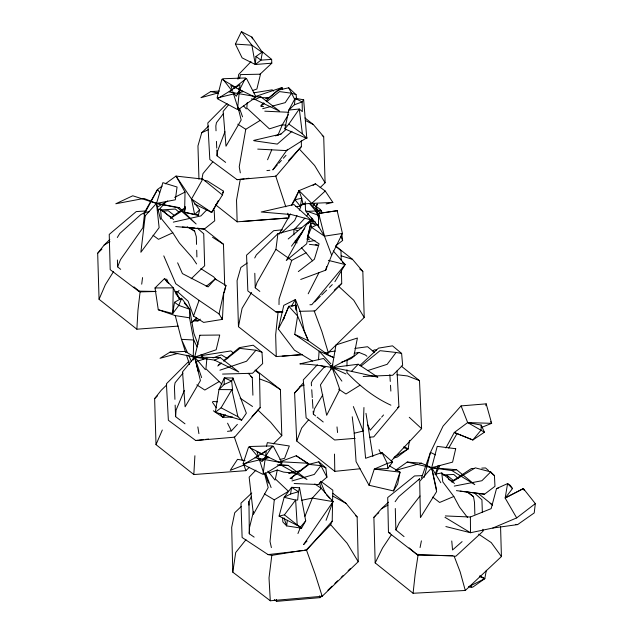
<?xml version="1.0" encoding="UTF-8"?>
<svg xmlns="http://www.w3.org/2000/svg" width="633" height="633" viewBox="0 0 633 633"><rect width="100%" height="100%" fill="white"/><g stroke="black" fill="none" stroke-linecap="round" stroke-linejoin="round"><path stroke-width="0.95" d="M293.902 234.796L293.91 229.312L277.919 233.664L256.294 254.957L254.743 257.979M346.971 369.799L346.955 372.639C359.584 385.908 374.166 397.556 390.909 405.183M346.995 366.009L347.034 360.335L351.204 358.555L358.919 352.399L365.376 355.002L366.911 356.229M481.167 425.075L484.419 432.204L472.851 439.998L454.28 432.489L467.668 422.583L481.167 425.075L481.135 430.021L472.851 439.998L454.28 432.489L445.861 447.958M279.011 304.623L279.066 299.077L291.718 260.4L306.032 252.804L312.552 260.851M318.439 226.899L318.692 213.432L337.555 210.647L318.692 213.432L324.476 236.172L331.66 255.265L325.734 270.164L300.707 279.462M304.457 550.109L306.38 549.8L330.632 524.67L332.214 521.133L332.808 490.164L320.939 481.397M156.454 205.211L156.501 203.296L160.505 219.414M194.347 203.905L211.699 212.451L222.412 194.94L202.766 179.092L176.029 176.085L185.034 192.052L184.599 212.292L194.64 214.603L198.414 215.188L199.601 209.847L191.522 199.015L176.029 176.085L165.26 183.863M193.152 360.106L193.714 339.992L189.568 317.806L189.773 309.315L184.243 302.978M224.153 384.492L224.351 377.861L232.944 378.02L246.364 413.183L241.624 420.17L215.323 412.273L218.971 389.572L224.351 377.861L231.646 381.098L232.62 390.181L231.82 389.651L218.971 389.572L224.153 384.492L231.646 381.098L232.944 378.02L232.984 379.966M363.943 407.525L363.136 431.049L365.589 458.292L381.968 452.611L392.587 462.058L387.8 468.555L374.285 469.085L369.047 485.258L393.504 490.931L397.659 484.047L400.032 472.155L389.311 465.761M321.374 213.606L321.493 210.694L305.913 211.438L318.913 226.923M178.095 326.106L136.87 329.2L137.939 310.407L140.099 291.876L133.982 286.891M249.37 467.225L245.849 470.659L193.825 474.552L194.901 455.76M318.518 359.766L319.103 351.117L294.741 334.366L297.605 316.049L295.88 305.122L288.814 306.285L283.07 319.926L278.314 328.994L294.408 350.136L312.457 361.079M184.994 423.817L175.618 416.649L176.069 410.129L184.345 390.45M271.802 63.181L255.313 64.503L255.977 56.448L262.458 51.835L271.636 59.391L271.802 63.181L259.688 74.559M330.853 369.569L331.186 365.668L333.045 365.043M247.274 102.554L246.807 108.021L269.413 128.871L282.358 124.748L286.251 125.35M206.936 358.136L205.931 368.778L221.961 384.207M185.176 206.421L184.599 212.292L198.414 215.188M296.719 473.476L283.56 472.083L277.262 470.018L275.41 478.983L288.482 491.319L274.287 499.848L270.014 541.476L271.383 547.6M282.896 311.934L278.061 312.243L275.648 334.865L276.273 356.569L301.783 354.615M500.561 526.506L501.423 556.565L465.287 590.47L413.08 593.263L415.161 574.202L418.033 555.315L388.456 532.4L387.705 497.546L414.552 475.937L422.401 475.644M294.408 104.754L295.144 98.313L303.658 99.769L306.799 138.398L284.842 128.903L288.83 110.055L295.144 98.313L302.123 101.937L302.337 111.614L299.29 109.018L288.83 110.055L294.408 104.754L302.123 101.937L303.658 99.769M149.388 211.612L144.688 212.585L142.892 227.753L120.515 259.625L117.619 266.865L120.689 269.341M505.292 497.855L523.38 488.581L535.32 503.607L534.212 512.936L517.644 524.583L492.798 528.041L470.501 532.733L445.877 526.561M287.335 520.342L286.662 525.904L301.553 528.183L305.699 520.848L299.536 487.75L291.599 487.315L284.17 497.324L279.106 516.093L300.485 527.067L305.699 520.848M225.641 162.38L217.056 155.821L217.673 150.844L224.952 131.751M302.534 550.417L271.81 555.363L269.017 577.889L270.291 600.764L322.181 596.278L358.238 561.708L357.147 516.916L346.116 503.457L332.95 493.416M259.839 291.417L255.241 287.801L257.053 282.468L275.925 249.331L277.919 233.664M141.705 284.177L142.56 277.594M270.291 600.764L232.778 572.153L235.713 552.49L245.992 539.648M174.479 302.289L178.815 305.407L189.773 309.315L181.639 298.285L174.479 302.289L172.754 313.517L158.282 309.751L155.014 287.952L164.548 278.528L173.252 287.857L179.661 299.583M237.961 79.228L238.704 74.449L251 61.654M290.563 494.017L291.599 487.315L298.467 491.77L297.66 500.038L295.627 500.046L284.17 497.324L290.563 494.017L298.467 491.77L299.536 487.75M393.663 458.023L397.279 457.058L408.166 448.852L409.496 440.433M485.867 405.729L486.176 403.854L461.093 405.903L443.045 426.144L430.48 452.381L421.467 477.994M259.878 120.579L245.762 129.306L239.227 166.796L240.326 172.849M244.18 178.846L240.279 179.337L236.528 200.131L237.153 221.827L289.154 217.855M469.172 586.957L472.732 587.155L484.775 578.665L486.35 570.286M201.824 179.4L202.964 173.608L212.791 161.819M276.273 356.569L238.459 326.691L242.083 308.35L251.618 292.47M420.067 547.561L421.404 540.867M315.63 415.944L313.351 414.124L314.459 408.878L322.814 394.81M177.2 291.417L188.128 301.205L193.508 316.049L203.636 322.411L222.42 319.388L219.026 313.936L223.758 292.755L225.941 285.459L215.212 278.947L206.184 286.369M278.314 328.994L283.782 305.367L295.429 299.528L300.2 311.42L304.149 330.489L308.334 340.728L328.717 355.311L333.9 357.629M239.559 78.413L240.445 74.607L260.495 74.196L256.879 89.024L252.393 90.582M225.941 285.459L224.335 292.288L223.758 292.755L222.42 319.388L222.064 317.457M298.317 271.604L314.379 259.277L319.095 243.792L307.606 236.481L310.827 223.188L317.434 224.644L324.476 236.172L342.437 233.427L337.144 210.552M253.477 511.575L249.434 527.835L249.339 533.801L254.149 537.132M266.438 446.312L267.371 442.625L289.336 445.98L284.589 458.347L279.881 459.487M325.734 270.164L326.652 266.525M424.165 477.417L430.48 452.381L435.599 454.898M492.798 528.041L516.678 517.913L505.174 498.084L512.477 488.597L510.325 485.408L507.571 483.604L496.525 488.589L491.153 508.631L470.398 517.011L445.371 515.935M208.661 125.943L201.737 132.732L197.955 145.899L198.96 179.218M222.412 194.94L223.568 191.206L207.284 180.896L204.372 180.611M435.156 474.837L438.083 465.666M213.353 410.793L222.998 417.361L223.932 414.575M393.504 490.931L400.032 472.155L374.285 469.085L387.277 463.451L392.587 462.058M193.508 316.049L199.063 300.366L175.768 283.726L163.797 255.882M316.318 206.667L317.26 204L316.223 206.651M326.074 520.302L333.037 501.621L321.2 488.288L314.783 483.992M360.122 468.76L334.794 471.356L296.719 441.019L301.719 427.948L308.722 419.671M311.729 218.156L306.673 243.808L286.282 260.527L306.095 225.237L311.04 219.928L315.337 221.954M181.639 298.285L178.815 305.407L172.754 313.517L173.252 287.857L155.014 287.952M297.937 533.54L300.525 527.178M304.956 516.275L312.346 498.092L321.2 488.288L319.412 482.702M267.561 159.761L271.731 149.886M277.8 135.525L282.358 124.748L288.339 114.589M136.87 329.2L99.057 299.29L105.371 284.652L113.592 271.502M193.825 474.552L156.011 444.643L162.325 430.005M307.606 236.481L311.571 227.366L310.827 223.188M435.987 474.149L439.816 465.342M296.98 215.394L294.677 220.561L281.424 232.991M299.282 210.219L300.817 206.777M404.052 536.61L395.862 529.876L399.407 522.502L419.988 495.995M235.389 44.096L241.41 31.65L251.926 37.094L262.655 52.721L262.458 51.835L260.946 60.135L255.313 64.503L242.123 57.872L235.389 44.096L251.879 45.172L262.655 52.721M248.967 505.15L248.935 501.478L251.451 496.304M331.66 255.265L342.437 233.427M413.08 593.263L375.187 562.903L382.53 548.051L391.566 534.458M291.671 205.037L299.021 190.644L315.479 183.823L325.227 191.031L332.863 202.41L326.137 203.953M308.184 293.783L318.897 272.815M418.975 480.186L419.742 478.69L398.703 496.707L395.127 501.708M311.863 218.163L310.977 219.841L312.837 219.311M315.424 211.43L316.318 209.745L318.439 211.248M144.775 213.226L157.562 189.417L162.175 186.078M218.345 200.55L211.699 212.451L191.522 199.015L202.766 179.092M222.618 192.907L223.568 191.206M279.034 234.297L290.515 213.883M143.58 214.049L157.562 189.417L159.666 192.527M448.71 448.109L456.971 433.676M215.323 412.273L221.083 407.802L231.82 389.651L237.905 416.672L241.624 420.17M334.897 281.709L345.135 264.539L333.235 250.897M291.734 205.179L295.01 199.759L299.021 190.644L311.705 203.415L332.863 202.41M284.549 317.473L283.07 319.926L288.814 306.285L297.605 316.049L308.334 340.728L294.741 334.366M291.473 306.055L295.429 299.528L296.117 310.225M117.311 237.51L119.779 233.474L140.827 214.563L144.688 212.585M306.815 215.869L308.382 213.479M313.58 205.496L314.625 203.897M265.987 100.845L277.539 90.29L288.711 87.789L291.536 93.217L285.206 102.641L272.055 106.186M331.692 500.228L333.037 501.621L303.642 544.538L306.989 541.001M284.842 128.903L288.854 124.076L299.29 109.018L302.384 133.785L306.799 138.398M294.978 242.969L302.788 231.781M309.482 222.199L311.151 219.801L288.189 238.989M287.493 149.317L272.768 169.913L277.396 164.809M291.489 246.166L304.789 228.331M308.263 223.678L311.151 219.801M312.061 218.393L310.977 219.841L312.781 219.247M363.176 376.461L392.689 375.258L402.651 365.288L401.615 353.428L396.1 352.462L387.167 364.315L367.765 370.558M290.507 478.342L307.773 464.59L318.834 461.813L320.907 465.643L314.3 474.426L291.948 480.953M279.106 516.093L284.415 514.858L295.627 500.046L297.194 524.923L300.485 527.067M223.607 113.394L216.446 122.675L215.837 125.975L216.035 130.794M431.912 468.721L433.083 467.209M99.057 299.29L97.68 253.271L104.184 245.011L109.802 239.519M156.011 444.643L154.634 398.624L161.146 390.371L166.764 384.872M228.624 104.682L223.156 111.368L225.997 146.223L241.173 119.969L237.897 106.835M183.04 373.051L175.064 382.775L174.423 386.842L174.922 399.344M296.719 441.019L294.614 392.99L303.262 382.997M342.255 261.888L345.135 264.539L311.855 304.663L309.917 304.774M397.033 370.906L398.917 406.829L373.747 436.865L369.838 437.174M222.547 374.079L252.543 373.256L262.679 363.571L261.983 352.264L255.922 350.239L246.522 361.253L219.912 370.186M301.308 140.755L301.419 146.563L276.012 176.196L237.106 179.669L209.824 159.484L207.822 122.937L227.033 103.567M254.988 370.218L259.506 373.834L260.155 407.66L234.645 437.174L195.708 440.505L168.37 420.28L166.424 383.772L189.101 361.063M380.378 418.603L370.258 430.179L367.409 424.434M381.636 417.155L383.535 414.979M251.768 493.02L240.983 503.164L242.115 537.488L268.083 554.603L306.625 550.204L332.214 521.133M375.187 562.903L373.881 517.335L381.406 508.805L388.472 502.151M324.231 367.108L312.623 380.164L311.294 382.902L311.483 385.829M288.64 160.513L301.419 146.563M215.212 278.947L208.091 286.899L182.431 273.606L177.636 262.822M158.97 209.705L165.996 201.88L167.721 200.985M278.718 163.354L281.369 160.442M283.347 158.25L285.997 155.338M227.484 431.342L231.401 430.899L237.375 424.363M251.942 416.554L260.155 407.66M317.355 364.79L303.294 379.887L306.127 417.812L334.635 439.998L355.168 438.353M326.731 354.725L329.413 351.853L335.284 351.062M294.313 229.447L304.964 218.092M294.614 392.99L300.026 387.238M391.162 461.03L421.602 428.66L419.489 380.631L401.219 366.072M351.481 371.286L358.199 364.244L377.822 377.173C352.09 371.698 326.256 364.782 299.86 363.88L323.518 358.492L332.119 367.551L339.771 389.469L326.675 415.295L320.44 384.896L332.119 367.551L335.957 344.961L357.408 338.022L353.918 355.999L332.119 367.551L358.199 364.244M255.914 470.145L249.149 477.171L253.39 514.384L268.178 487.584L264.475 473.326M206.698 209.934L200.914 215.916L173.331 222.136M341.432 270.908L341.717 283.434L315.123 310.938L299.417 311.317M460.175 491.168L484.554 494.175L494.974 486.318L494.428 475.605L490.717 471.909L481.911 480.724L454.265 486.089M220.213 413.373L222.998 417.361L225.625 414.781M314.672 301.901L320.314 296.363M321.722 294.978L326.652 290.136M329.476 287.366L332.293 284.605M320.163 187.59L325.093 182.771L323.708 136.72L313.367 124.582L304.971 117.952M324.349 352.89L328.274 352.589L364.212 317.505L362.828 271.454L352.478 259.316L335.704 246.055M97.68 253.271L101.905 249.149M191.712 322.545L196.649 317.742M154.634 398.624L157.451 395.878M273.345 443.883L281.804 435.654L280.427 389.627L255.732 370.099M179.099 290.452L177.675 291.821L174.74 291.773M191.166 278.789L204.657 265.757L203.731 233.751L197.187 228.046M334.24 290.223L341.717 283.434M241.141 506.574L234.748 512.73L231.686 527.36L232.778 572.153M274.271 599.554L276.629 601.35L320.163 597.623L322.26 595.598M327.862 590.209L332.064 586.166M334.857 583.476L337.658 580.778M341.155 577.407L343.26 575.389M348.158 570.673L350.255 568.648M199.601 209.847L194.64 214.603L191.522 199.015M325.227 191.031L311.705 203.415L302.946 203.913L300.366 206.326L295.587 206.524M373.881 517.335L376.01 515.341M377.426 514.012L378.843 512.683M359.734 365.645L378.534 348.126L392.507 345.84L401.615 353.428M260.931 105.466L263.819 102.831M275.474 135.873L280.997 134.046L286.092 129.425M462.09 541.626L452.548 549.974L451.764 540.978M291.971 131.284L277.294 144.102L253.92 140.732M316.144 484.459L318.28 484.53L326.929 477.179L325.845 467.874L318.834 461.813M218.322 365.138L220.569 363.263M223.568 360.763L239.329 347.644L253.2 345.214L261.983 352.264M307.456 237.707L308.959 236.465M361.095 366.04L380.053 350.674L396.1 352.462M175.76 226.551L204.285 229.099L214.714 220.814L214.152 209.966M217.744 366.001L221.566 362.962M223.853 361.142L239.875 348.387L255.922 350.239M261.239 105.956L264.285 103.559M266.564 101.763L279.501 91.587L291.536 93.217L296.07 94.673L296.703 99.246M380.536 453.734L381.968 452.611L387.277 463.451L387.8 468.555M336.036 245.58L342.635 240.453L341.796 234.186M265.646 98.352L268.511 97.925L281.946 87.544L282.674 89.348M516.678 517.913L535.32 503.607M290.626 478.445L309.023 464.408L320.907 465.643L325.845 467.874M197.441 318.7L193.097 320.986L198.026 320.884L200.337 319.159M451.907 470.564L474.797 484.641L456.567 469.718L451.907 470.564L431.682 467.732L421.396 463.206L407.233 462.058L395.364 470.43L417.677 464.242M237.328 94.182L240.097 92.236M247.218 263.004L240.856 267.466L237.074 280.641L238.459 326.691M170.372 217.926L185.493 207.379M307.116 238.863L309.529 237.201M451.622 481.602L471.379 468.547L474.204 468.428M170.617 218.306L185.303 208.835M313.026 185.406L315.479 183.823M307.005 137.622L286.512 150.591L257.726 149.103M219.311 91.105L210.734 91.571L200.946 97.688L218.559 92.806M360.011 385.22L345.958 393.995L338.639 389.145M232.469 89.443L217.459 98.78L237.478 109.533L239.978 84.775L234.139 88.406M157.625 207.023L165.996 201.88M170.111 352.083L194.687 357.115L220.157 357.574L238.799 371.982L214.524 360.122L194.687 357.131L185.224 351.394L170.111 352.083L160.046 358.294L177.762 353.436M262.56 460.452L266.857 457.833M451.82 482.069L475.288 467.842L490.717 471.909M219.058 381.628L204.815 390.047L196.831 384.888M394.296 457.05L408.166 448.852L403.925 446.597M258.596 455.713L243.365 464.582L263.043 474.402L266.208 451.282L261.128 454.241M104.184 245.011L109.944 241.719M381.406 508.805L387.974 505.094M397.548 407.549L398.917 406.829M174.645 197.409L185.034 192.052M469.156 586.475L484.775 578.665L479.814 575.721M201.737 132.732L208.415 129.63M317.434 224.644L311.571 227.366L324.476 236.172M255.099 99.476L260.875 96.825L279.572 111.155L255.099 99.476L251.333 98.906M196.602 263.945L192.551 257.916L179.329 242.953L172.785 232.762L158.487 239.321L153.028 235.27M372.251 350.919L374.673 349.812L376.603 349.954M214.524 360.122L220.157 357.574M278.552 462.501L280.269 461.726L307.86 463.245L309.323 464.567M467.589 517.588L459.542 507.12L453.829 496.478L439.626 502.475L432.695 497.103M290.642 472.653L293.261 471.569L288.711 473.223M481.721 427.37L491.651 423.342L486.176 403.854M244.924 464.677L230.206 470.39L237.533 459.321L245.058 460.705M281.155 461.394L296.22 455.76L307.86 463.245L309.165 464.63M213.02 357.914L221.289 354.852L227.833 358.729M268.922 472.978L277.262 470.018M299.9 386.589L304.18 385.07M253.841 97.039L281.946 87.544L282.524 89.356M341.44 362.218L347.034 360.335M197.567 361.182L205.994 358.444M292.066 306.182L295.88 305.122L296.141 309.727M419.537 463.72L421.396 463.206M262.663 108.718L270.18 106.692M234.764 93.684L217.056 97.996L221.859 79.283L236.338 87.686M237.557 93.004L243.151 91.643L238.894 89.174M369.047 485.258L356.07 461.615L354.211 433.225L363.136 431.049L353.349 406.568M260.733 459.59L242.993 463.87L248.595 446.977L261.437 453.592M262.6 459.139L269.136 457.564L264.855 455.356M253.88 140.376L280.997 134.046M496.525 488.589L498.361 488.162M289.067 473.08L301.34 470.501M157.839 209.855L160.663 209.27L173.537 219.477M301.45 500.315L312.346 498.092L333.037 501.621M354.227 353.341L358.919 352.399M308.342 241.766L315.036 240.429M301.324 204.855L305.146 204.174M435.211 474.101L441.747 472.97L454.478 483.462M253.841 92.814L272.135 89.831L273.646 91.033M201.911 355.548L230.863 350.927L233.126 352.739M354.852 348.435L367.567 346.726L374.372 352.304M246.126 178.601L249.046 178.237M198.825 440.212L203.699 439.619M205.654 439.381L208.581 439.025M266.897 170.609L269.832 170.261M237.106 179.669L240.279 179.337M282.413 229.795L273.701 230.697L246.569 255.162L247.843 290.943L275.861 311.895L278.061 312.243M295.002 228.497L301.775 227.793M172.785 232.762L161.265 218.52L160.663 209.27L162.934 211.208L168.18 210.694L174.407 215.513M195.708 440.505L198.042 440.283M243.04 221.439L286.67 218.14M282.152 356.173L302.519 354.638M271.636 59.391L260.946 60.135L255.977 56.448M146.033 210.939L136.253 211.58L109.232 234.408L110.197 269.65L138.516 291.14L140.099 291.876L155.623 291.504M160.703 209.982L175.373 209.025L179.004 212.197M177.572 207.703L179.297 207.624L196.135 223.979L177.572 207.703L156.501 203.415L132.756 195.779L115.799 203.763L143.92 198.43L156.501 203.407L179.297 207.624M481.753 468.103L485.527 467.945L488.494 470.501M222.998 417.361L232.604 416.989M443.005 474.885L453.798 474.481L458.126 478.374M233.886 87.52L236.663 87.417M260.092 453.972L261.959 453.924M275.861 311.895L282.729 311.721M452.927 555.529L418.033 555.315L409.14 547.893M253.991 96.738L260.875 96.825M138.516 291.14L156.137 291.449M461.093 405.903L467.668 422.583L491.651 423.342L490.694 421.625M294.155 483.525L318.28 484.53M264.792 111.186L288.893 112.286M281.028 465.097L288.284 465.437L306.997 479.482L281.028 465.097L277.222 464.844M416.894 554.326L455.839 556.241L482.987 531.261L482.924 529.291M260.764 97.522L268.511 97.925M444.026 475.391L447.317 475.565L453.473 480.526M279.525 464.899L288.284 465.437M212.815 401.472L217.554 401.797M456.567 469.718L431.682 467.732L407.233 462.058M182.336 226.962L188.159 227.445M190.106 227.603L194.956 227.999M197.868 228.236L204.285 229.099M515.721 524.401L517.644 524.583M315.258 244.694L317.204 244.884M396.891 374.728L407.462 375.947L419.489 380.631M309.466 244.354L318.241 245.406M260.867 106.312L263.644 106.653M456.433 490.63L484.554 494.175M158.282 309.751L175.254 315.598L189.568 317.806M196.095 320.551L198.026 320.884M468.855 586.419L471.759 586.973M210.734 91.571L218.298 93.091M268.083 554.603L271.81 555.363M290.033 478.342L292.77 478.983M403.688 447.753L408.166 448.852M328.385 260.392L345.135 264.539M306.918 239.139L309.537 239.899M341.274 255.867L352.478 259.316M299.686 527.558L301.553 528.183M388.456 532.4L390.276 533.026M319.111 215.513L305.51 210.654L305.241 201.824M293.91 229.312L297.352 230.57M259.475 378.858L269.492 382.617L280.427 389.627M320.852 365.597L325.267 367.322M479.371 576.528L484.775 578.665M333.504 357.495L319.103 351.117L330.79 363.761M341.891 381.129L332.056 367.504L345.927 373.953M264.072 455.143L256.982 451.788L258.446 456.488M265.844 455.982L281.812 463.546L264.04 474.378L259.039 458.371M260.978 459.661L257.813 458.086L258.81 459.518M305.707 120.626L313.367 124.582M221.083 407.802L237.905 416.672M231.805 92.078L234.218 93.368M467.668 422.583L484.419 432.204M332.871 496.106L346.116 503.457M187.17 226.78L194.64 231.172L196.317 236.647L196.539 244.385M264.436 493.962L274.287 499.848M444.959 517.303L470.501 532.733L470.398 517.011M252.535 406.465L240.2 398.236M212.53 237.248L223.473 244.259L224.699 285.388M200.764 268.59L213.717 276.89L216.185 279.865M237.786 124.163L245.762 129.306M296.22 455.76L308.959 464.25M478.659 534.157L491.248 542.592L501.423 556.565M199.063 300.366L219.026 313.936M275.925 249.331L291.718 260.4M312.457 203.779L320.163 209.262L320.409 211.106M288.854 124.076L302.384 133.785M448.465 479.134L452.223 481.84M466.331 491.39L473.484 496.644L474.513 502.412L474.853 514.265M355.588 515.721L357.147 516.916M490.132 503.346L492.434 505.11M189.971 227.556L194.64 231.172M250.779 376.374L252.298 377.561L252.899 395.19M162.934 211.208L171.266 217.705M322.165 135.502L323.708 136.72M359.742 269.017L362.828 271.454M215.544 204.76L237.153 221.827M284.415 514.858L297.194 524.923M204.174 229.004L223.473 244.259M317.149 417.147L323.234 421.989M478.144 493.384L492.537 504.928M467.328 491.683L473.484 496.644M335.719 246.269L340.981 250.692L341.195 260.321M489.974 471.775L494.428 475.605M473.99 492.64L481.927 499.777L482.362 512.564M338.465 286.14L353.712 300.192L364.212 317.505M409.274 417.305L421.602 428.66M288.711 87.789L296.07 94.673M257.932 410.089L270.679 422.258L281.804 435.654M309.996 203.525L316.927 210.156M313.019 221.827L293.949 204.522L261.223 212L291.417 214.563L311.04 219.928L314.546 224.644M512.477 488.597L507.571 483.604L505.174 498.084L523.38 488.581L524.187 490.385M326.311 494.666L329.674 498.147M248.294 373.312L252.298 377.561M332.056 367.504L334.01 369.577M299.274 148.969L314.593 165.458L325.093 182.771M175.681 293.657L180.943 299.393M295.176 240.785L297.091 242.906M301.561 247.859L306.032 252.804M330.632 524.67L347.082 543.217L358.238 561.708M243.689 105.98L246.277 108.916M198.24 371.516L194.64 357.028L205.393 369.672M309.308 203.335L318.755 214.563M318.795 215.434L316.397 212.593L316.318 209.745M257.576 456.361L249.355 446.51L272.506 445.885L261.999 461.663L258.834 457.873M318.565 213.875L316.112 210.852L320.796 210.021L322.142 212.625M267.894 471.158L275.023 480.091M232.105 90.954L222.602 78.761L245.588 77.954L236.267 96.279L233.292 92.473M241.41 31.65L251.879 45.172L255.313 64.503M453.829 496.478L442.807 481.871L441.747 472.97L442.72 474.552M164.548 278.528L167.247 282.35M212.419 402.208L216.32 407.787M319.507 212.451L315.756 206.754L318.81 219.121M306.625 550.204L306.38 549.8L315.123 574.004L322.181 596.278M431.817 469.528L431.643 467.621L440.797 482.726M265.591 455.444L266.43 457.034M320.907 465.643L326.929 477.179M238.894 88.082L240.026 90.282M291.536 93.217L294.923 99.8M447.317 475.565L448.172 477.25M227.579 423.2L231.401 430.899M197.14 346.939L193.714 339.992L181.457 339.351L175.254 315.598M200.985 354.757L203.13 359.101M187.439 352.565L181.457 339.351L185.643 352.415M188.634 355.208L191.419 361.372M379.032 449.628L380.979 453.948M176.378 291.924L179.02 298.19M340.847 236.18L342.635 240.453M320.44 481.302L325.267 493.067M166.701 279.121L168.457 283.584M265.472 472.891L271.122 487.576M454.249 556.447L460.175 571.9L465.287 590.47M198.018 344.399L193.92 333.488L189.504 308.706M201.769 354.393L203.478 358.943M314.166 310.874L321.857 331.439L328.274 352.589M239.567 108.488L242.55 116.844M234.273 436.865L242.494 460.674M275.656 175.847L285.807 206.817M194.64 357.028L201.626 377.584M244.021 465.215L245.849 470.659M265.029 472.946L268.416 483.106M284.011 517.873L286.662 525.904L282.864 521.972L282.619 518.19M186.537 355.216L189.528 364.545M232.295 90.021L230.823 85.384L255.645 97.427L238.467 109.493L232.881 91.88M287.762 213.258L288.877 216.937M251.926 37.094L252.448 38.906M319.641 595.756L320.163 597.623M238.649 108.805L239.171 110.704M431.643 467.621L436.556 489.649M302.946 203.913L301.696 198.216L299.021 190.644L299.069 192.527M372.9 456.488L365.977 413.325M197.836 426.903L198.912 433.621M276.36 599.459L276.629 601.35M352.241 416.767L354.211 433.225M337.001 426.911L337.571 432.537M311.745 389.73L312.259 397.54M312.386 399.494L312.963 408.269M313.161 411.197L313.351 414.124M389.841 374.657L390.26 381.422M390.498 385.283L390.854 391.083M216.462 141.381L216.739 148.122M216.818 150.045L217.056 155.821M175.159 405.112L175.618 416.649M254.798 273.274L255.241 287.801M196.705 250.193L196.895 256.958M117.422 259.973L117.619 266.865M395.301 508.505L395.862 529.876M334.509 454.083L334.794 471.356M248.935 501.478L249.339 533.801L249.315 531.886M145.226 215.782L140.85 252.29L159.136 227.658L156.501 203.407L162.879 182.66L177.058 187.02L175.333 199.814L156.501 203.407L145.226 215.782M301.696 198.216L300.366 206.326L295.01 199.759L301.696 198.216M455.705 448.718L452.579 462.122L431.674 467.724L419.687 481.333L420.439 517.604L436.604 491.612L431.674 467.724L437.229 446.36L455.705 448.718M199.878 335.245L194.687 357.115L182.541 371.887L185.105 406.821L200.416 380.615L194.687 357.115L216.169 349.772L219.722 335.031L199.878 335.245M246.451 78.413L229.154 91.975L255.851 96.627L246.451 78.413M273.345 446.312L255.004 457.691L282.049 462.818L273.345 446.312"/></g></svg>
